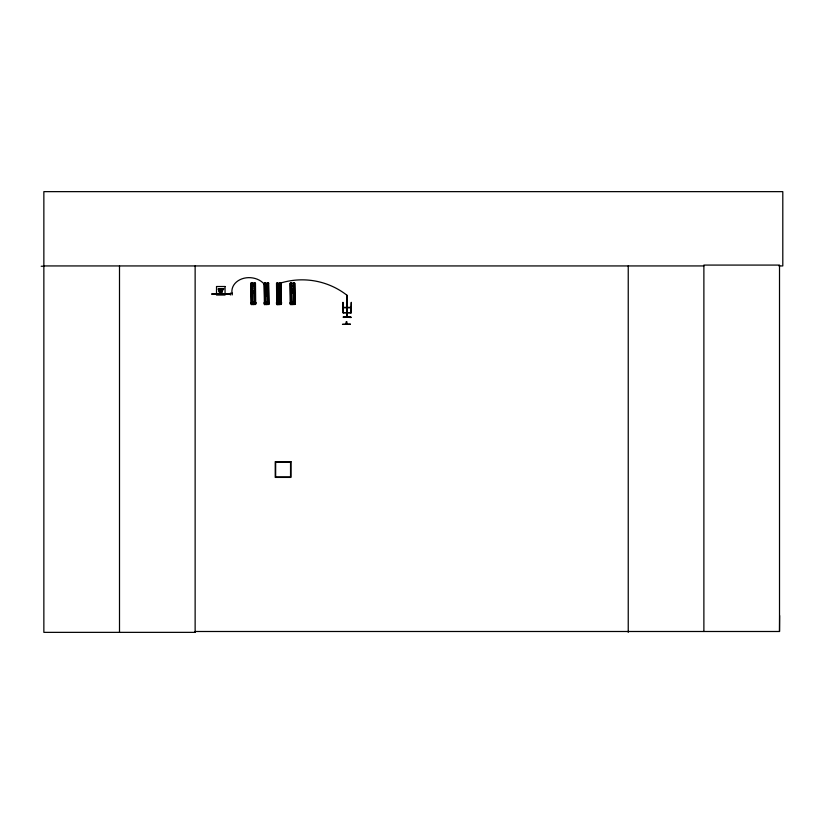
<?xml version="1.0" encoding="UTF-8"?>
<svg xmlns="http://www.w3.org/2000/svg" width="824" height="824" viewBox="0 0 824 824"><rect width="100%" height="100%" fill="white"/><g stroke="black" fill="none" stroke-linecap="round" stroke-linejoin="round"><path stroke-width="1.24" d="M778.948 265.936L782.8 265.936L782.8 191.642L43.857 191.642L43.857 632.358L195.247 632.358L195.144 631.493L779.514 631.493L779.628 615.559M221.852 291.305L220.101 291.305L219.503 292.829L218.298 288.894L223.654 288.894L220.049 292.829L218.298 288.894L219.648 291.603M253.638 304.221L253.267 303.191M266.935 304.221L266.337 304.262L266.873 303.387M279.274 303.387L278.687 303.335L279.243 303.428L278.769 304.211M219.503 292.829L220.976 290.316L223.654 288.894L219.503 292.829L221.522 290.862L220.976 290.316L220.43 290.862L220.976 291.408M223.654 288.894L220.049 292.829L221.852 292.499L221.852 288.894M292.438 304.211L292.963 304.18L292.479 303.356M250.918 283.198L255.471 283.126L255.687 304.458L251.155 304.519L251.021 283.188M268.706 283.126L267.326 283.137L267.378 286.906L267.419 283.137M251.248 285.351L255.183 285.31M264.483 285.351L268.418 285.31M276.843 285.351L280.778 285.31M290.512 285.351L294.456 285.31M251.268 286.803L255.203 286.752M264.504 286.803L268.439 286.752M276.864 286.803L280.799 286.752M290.532 286.803L294.467 286.752M251.289 288.966L255.224 288.925M264.525 288.966L268.459 288.925M276.885 288.966L280.819 288.925M290.553 288.966L294.487 288.925M251.31 290.882L255.244 290.841M264.535 290.882L268.48 290.841M276.895 290.882L280.84 290.841M290.573 290.882L294.508 290.841M251.33 293.045L255.265 293.004M264.566 293.045L268.5 293.004M276.926 293.045L280.86 293.004M290.594 293.045L294.529 293.004M251.433 302.336L255.368 302.295M264.669 302.336L268.603 302.295M277.029 302.336L280.963 302.295M290.697 302.336L294.642 302.295M250.784 302.954L256.037 302.892M250.784 303.119L256.037 303.057M264.02 302.954L269.273 302.892M276.38 302.954L281.633 302.892M253.092 303.335L253.72 303.335M264.02 303.119L269.273 303.057M276.38 303.119L281.633 303.057M290.048 302.954L295.301 302.892M290.048 303.119L295.301 303.057M264.391 304.519L268.933 304.458L268.614 283.126M277.049 304.519L276.823 283.188L277.019 304.519L281.293 304.458L281.066 283.126L276.514 283.198L276.761 304.519M276.751 304.519L278.131 304.509M278.708 304.509L279.326 304.509M290.419 304.519L294.971 304.458L294.734 283.126L290.182 283.198L290.419 304.519L290.285 283.188M41.2 266.245L43.857 266.234M43.857 265.936L703.881 265.936M220.657 289.008L221.296 289.008M220.101 289.337L221.852 289.337M221.852 290.532L220.101 290.532L220.101 288.894M220.101 292.499L221.852 292.499M219.606 293.704L222.676 293.704M211.789 293.931L230.38 293.787M221.862 294.117L223.809 294.127M211.789 294.147L222.676 294.25M230.38 294.23L223.809 293.787M343.402 307.362L350.839 307.362M343.402 307.805L350.839 307.805M342.969 312.615L351.281 312.646M346.791 316.2L346.791 317.075L346.935 295.198M347.347 316.2L347.45 317.075M351.065 317.508L343.186 317.075L351.065 317.075L343.309 317.137L344.072 317.549M294.642 283.126L294.868 304.458M294.467 283.126L294.662 304.458M294.219 283.137L294.446 304.458M294.117 283.137L294.353 304.458M293.88 283.137L294.189 304.458M293.89 304.468L293.704 283.137L293.849 304.468M293.354 283.137L293.488 286.906M293.56 293.179L293.581 304.468M293.293 304.468L292.087 304.489M291.572 283.178L291.655 290.707L291.469 283.178M290.975 283.188L291.181 304.509M290.79 283.188L291.037 304.509L290.707 283.188M290.46 283.188L290.728 304.519M280.788 283.126L280.984 304.458L280.716 283.126M280.469 283.137L280.685 304.458M280.407 293.169L280.51 304.458M280.201 283.137L280.242 286.896L280.304 283.137A73.944 73.326 -51.3 0 1 346.904 295.198L347.347 317.075M280.315 293.169L280.438 304.458M280.026 283.137L280.222 304.468M279.779 283.137L279.82 286.906L279.686 283.137M279.892 293.179L280.006 304.468M279.789 293.179L279.933 304.468M279.624 304.468L278.419 304.489M277.976 290.707L277.884 283.178L277.884 290.707M278.121 303.253L277.987 293.21L278.018 303.253M277.554 283.178L277.822 304.509M277.461 290.707L277.379 283.188L277.358 290.718M277.482 293.22L277.595 303.253M277.389 293.22L277.513 303.253M277.039 283.188L277.266 304.519M268.356 283.126L268.624 304.458L268.439 283.126L264.154 283.198L264.401 304.519M268.109 283.137L268.325 304.458M267.944 283.137L267.965 286.896L267.841 283.137M268.047 293.169L268.15 304.458M267.954 293.169L268.078 304.458M267.666 283.137L267.821 304.468M267.532 293.179L267.646 304.468M267.429 293.179L267.573 304.468M267.264 304.468L266.059 304.489M265.606 290.707L265.544 283.178L265.524 290.707M265.74 303.253L265.647 293.21L265.658 303.253M265.225 283.178L265.493 304.509M265.101 290.707L265.019 283.188L265.019 290.707M265.122 293.22L265.235 303.253M265.029 293.22L265.153 303.253M264.772 283.188L264.906 304.519M254.853 283.137L254.915 286.896M255.018 289.409L255.09 304.458M254.75 286.896L254.688 283.137L254.647 286.896M254.791 293.169L254.935 304.458M254.719 293.169L254.843 304.458M254.358 283.137L254.626 304.468M254.183 283.137L254.225 286.906M254.297 293.179L254.42 304.468M254.091 283.137L254.153 286.906M254.194 293.179L254.338 304.468M254.029 304.468L252.824 304.489M252.288 283.178L252.391 290.707L252.206 283.178M252.031 283.178L252.226 304.509M251.784 283.188L251.866 290.707L251.691 283.188M251.444 283.188L251.67 304.519M251.268 283.188L251.495 304.519L251.227 283.188M779.514 631.493L779.514 265.081L703.881 265.081L703.881 631.493M628.238 265.936L628.238 632.358M350.839 312.832L351.281 302.336L351.281 312.832L342.969 312.801L342.969 302.336L343.402 312.832M346.543 323.585L346.543 324.213M346.327 323.585L346.327 324.213M232.121 293.025L232.121 294.992M230.38 293.025L230.38 294.992M195.133 265.936L195.133 632.358M119.501 265.936L119.501 632.358M232.121 293.766A17.778 14.235 4.2 0 1 250.692 277.698A17.778 14.235 4.2 0 1 266.708 296.31M252.443 291.727C253.545 295.064 255.007 289.348 252.443 291.727M265.668 291.727C266.78 295.064 268.243 289.348 265.668 291.727M278.028 291.727C279.14 295.064 280.603 289.348 278.028 291.727M291.706 291.727C292.808 295.064 294.281 289.348 291.706 291.727M292.983 303.304L292.366 303.304L292.983 303.335M225.055 286.505L216.516 286.505L216.516 295.033L225.055 295.033L225.055 286.505M346.811 321.947L346.049 321.947L346.049 323.585L346.811 323.585L346.811 321.947M350.365 324.213L342.496 324.378L350.365 324.213M290.975 461.656L275.226 461.656L275.226 477.415L290.975 477.415L290.975 461.656M290.542 462.099L275.659 462.099L275.659 476.972L290.542 476.972L290.542 462.099M291.789 303.253L291.675 293.21L291.696 303.253M291.531 304.509L291.253 283.178L291.449 304.509M264.731 304.519L264.463 283.188L264.659 304.519M255.43 304.458L255.203 283.126L255.399 304.458M252.525 303.253L252.391 293.21L252.422 303.253M252 303.253L251.897 293.22L251.928 303.253"/></g></svg>
